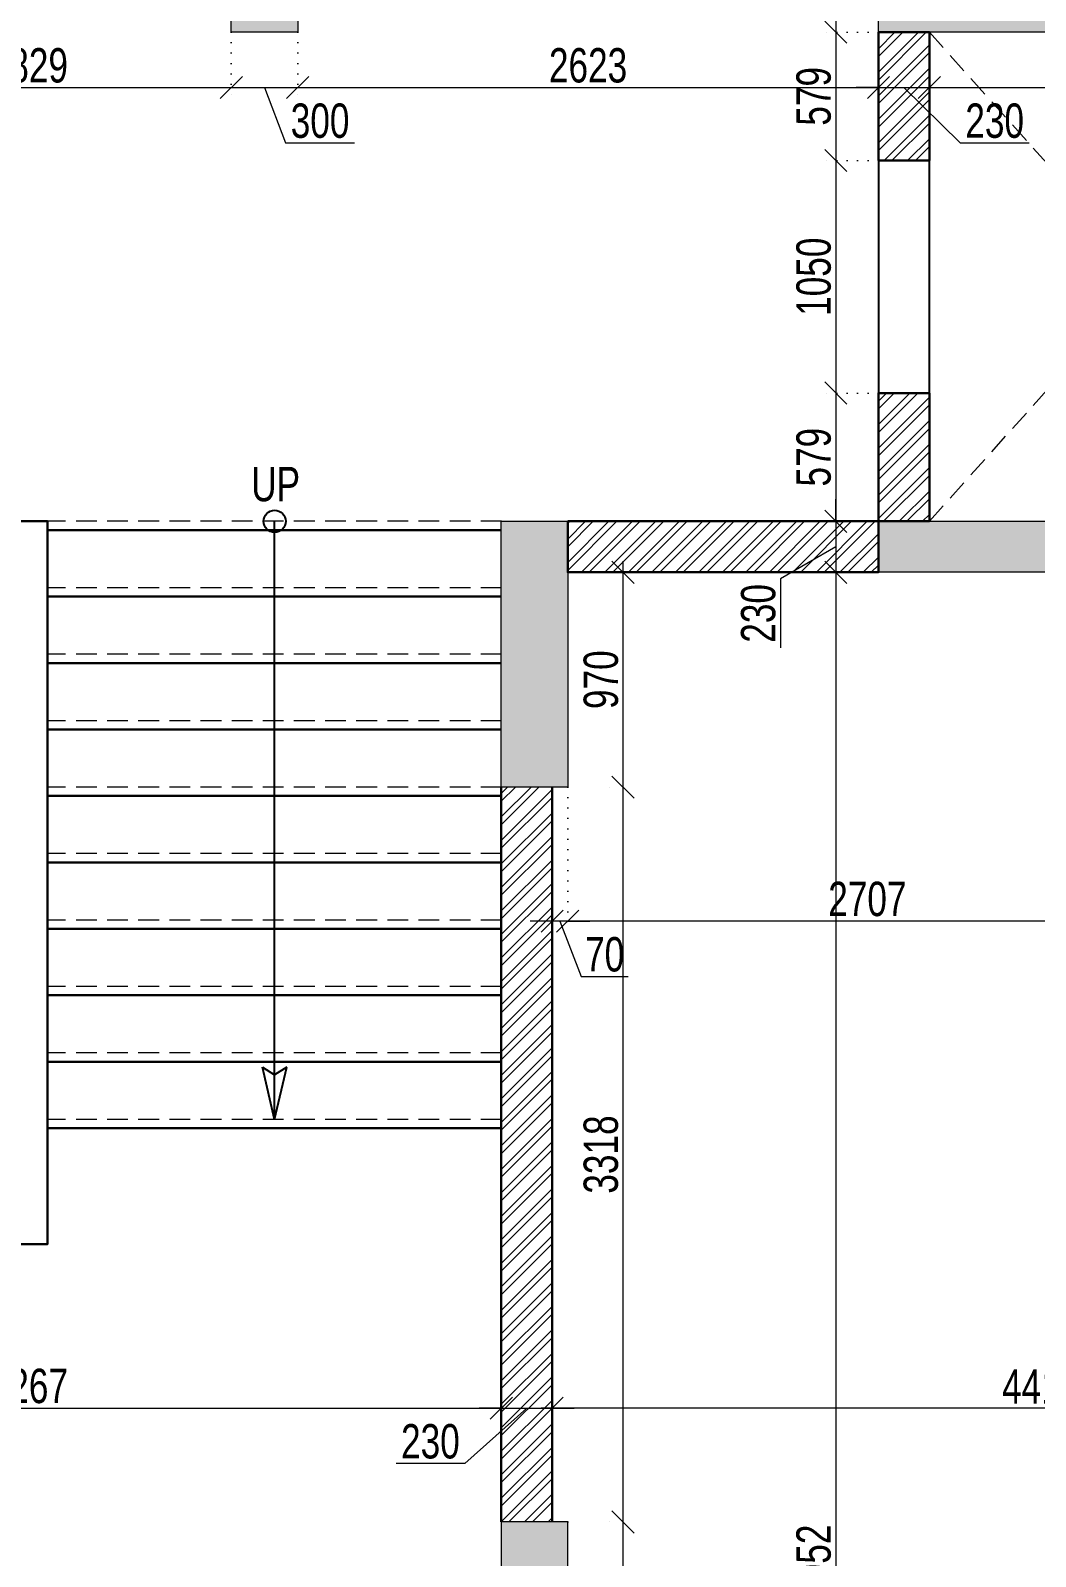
# Model space of a CAD drawing. Header units: inches. Extents: x 785882 to 928568, y 496782 to 576896.
# Drawn here: x 799702 to 804241, y 508850 to 515739 of the extents above; entities that cross this region are included whole.
import ezdxf

# ---------------------------------------------------------------- set-up
doc = ezdxf.new("R2010")
doc.units = ezdxf.units.IN
doc.header["$LTSCALE"] = 750
doc.header["$MEASUREMENT"] = 0
doc.linetypes.add('DOT', pattern=[0.25, 0, -0.25])
doc.linetypes.add('HIDDEN2', pattern=[0.1875, 0.125, -0.0625])
for name, color, linetype, lineweight in [('COLUMN', 5, 'Continuous', 13), ('DIMENSION WORKING-MSA', 222, 'Continuous', 13), ('DOTTED LINE-MSA', 3, 'HIDDEN2', 13), ('ELE-01-MSA', 7, 'Continuous', 30), ('TEXT ROOM NAME-MSA', 210, 'Continuous', 13), ('WALL HATCH-MSA', 251, 'Continuous', 9), ('WALL-MSA', 32, 'Continuous', 30)]:
    doc.layers.add(name, color=color, linetype=linetype, lineweight=lineweight)
doc.layers.add('ELE-02-MSA', color=4, linetype='Continuous')
doc.layers.add('R.C.C HATCH-MSA', color=250, linetype='Continuous')
doc.styles.add('AR', font='swisscl.ttf')
doc.styles.add('MtXpl_Swis721_LtCn_B', font='swisscl.ttf')
doc.dimstyles.new('WORKING DIM', dxfattribs={"dimtxt": 155, "dimasz": 100, "dimexe": 50, "dimexo": 0, "dimgap": 20, "dimtad": 1, "dimdec": 0, "dimzin": 0, "dimdsep": 46, "dimtxsty": 'AR', "dimblk": 'OBLIQUE', "dimcen": 0.09, "dimdle": 50, "dimclrd": 256, "dimclre": 250, "dimclrt": 256, "dimadec": 0, "dimazin": 0, "dimtfac": 1, "dimtdec": 0, "dimtofl": 0, "dimtmove": 1, "dimatfit": 0, "dimfxl": 1, "dimtolj": 1, "dimtzin": 0, "dimlwd": -1, "dimlwe": -1, "dimarcsym": 0})
pattern_1 = [(45, (-805741.795, -515731.36), (-53.0330086, 53.0330086), []), (45, (-805706.44, -515731.36), (-53.0330086, 53.0330086), [])]
pattern_2 = [(45, (-842719.595, -515729.96), (-53.0330086, 53.0330086), []), (45, (-842684.24, -515729.96), (-53.0330086, 53.0330086), [])]

# ---------------------------------------------------------------- blocks, each defined once
blk = doc.blocks.new('_Oblique')
at = {"color": 0, "linetype": 'ByBlock', "lineweight": -2}
blk.add_line((-0.5, -0.5), (0.5, 0.5), dxfattribs=at)
blk = doc.blocks.new('*D2618')
at = {"layer": 'Defpoints', "color": 0, "ltscale": 0.25, "transparency": 16777216}
for p in [(797561.3, 509519.2), (801828.5, 509519.2), (801828.5, 509519.2)]:
    blk.add_point(p, dxfattribs=at)
at = {"layer": 'DIMENSION WORKING-MSA', "color": 250, "linetype": 'DOT', "ltscale": 0.25, "transparency": 16777216}
for p, q in [((797561.3, 509519.2), (797561.3, 509569.2)), ((801828.5, 509519.2), (801828.5, 509569.2))]:
    blk.add_line(p, q, dxfattribs=at)
at = {"layer": 'DIMENSION WORKING-MSA', "ltscale": 0.25, "transparency": 16777216}
blk.add_line((797511.3, 509519.2), (801878.5, 509519.2), dxfattribs=at)
at = {"layer": 'DIMENSION WORKING-MSA', "ltscale": 0.25, "transparency": 16777216, "xscale": 100, "yscale": 100, "zscale": 100, "rotation": 180}
blk.add_blockref('_Oblique', (797561.3, 509519.2), dxfattribs=at)
at = {"layer": 'DIMENSION WORKING-MSA', "ltscale": 0.25, "transparency": 16777216, "xscale": 100, "yscale": 100, "zscale": 100}
blk.add_blockref('_Oblique', (801828.5, 509519.2), dxfattribs=at)
at = {"layer": 'DIMENSION WORKING-MSA', "ltscale": 0.25, "transparency": 16777216, "insert": (799694.9, 509618.5), "char_height": 155, "attachment_point": 5, "style": 'AR'}
blk.add_mtext('\\A1;4267', dxfattribs=at)
blk = doc.blocks.new('*D2619')
at = {"layer": 'Defpoints', "color": 0, "ltscale": 0.25, "transparency": 16777216}
for p in [(801828.5, 509519.2), (802058.5, 509519.2), (802058.5, 509519.2)]:
    blk.add_point(p, dxfattribs=at)
at = {"layer": 'DIMENSION WORKING-MSA', "color": 250, "linetype": 'DOT', "ltscale": 0.25, "transparency": 16777216}
for p, q in [((801828.5, 509519.2), (801828.5, 509569.2)), ((802058.5, 509519.2), (802058.5, 509569.2))]:
    blk.add_line(p, q, dxfattribs=at)
at = {"layer": 'DIMENSION WORKING-MSA', "ltscale": 0.25, "transparency": 16777216}
for p, q in [((801943.5, 509519.2), (801663.9, 509269.2)), ((801828.5, 509519.2), (801728.5, 509519.2)), ((801828.5, 509519.2), (802058.5, 509519.2)), ((802058.5, 509519.2), (802158.5, 509519.2)), ((801663.9, 509269.2), (801353.2, 509269.2))]:
    blk.add_line(p, q, dxfattribs=at)
at = {"layer": 'DIMENSION WORKING-MSA', "ltscale": 0.25, "transparency": 16777216, "xscale": 100, "yscale": 100, "zscale": 100}
blk.add_blockref('_Oblique', (801828.5, 509519.2), dxfattribs=at)
at = {"layer": 'DIMENSION WORKING-MSA', "ltscale": 0.25, "transparency": 16777216, "xscale": 100, "yscale": 100, "zscale": 100, "rotation": 180}
blk.add_blockref('_Oblique', (802058.5, 509519.2), dxfattribs=at)
at = {"layer": 'DIMENSION WORKING-MSA', "ltscale": 0.25, "transparency": 16777216, "insert": (801508.5, 509368.6), "char_height": 155, "attachment_point": 5, "style": 'AR'}
blk.add_mtext('\\A1;230', dxfattribs=at)
blk = doc.blocks.new('*D2628')
at = {"layer": 'Defpoints', "color": 0, "ltscale": 0.25, "transparency": 16777216}
for p in [(802058.5, 509519.2), (802058.5, 509519.2), (806475.3, 509519.2)]:
    blk.add_point(p, dxfattribs=at)
at = {"layer": 'DIMENSION WORKING-MSA', "color": 250, "linetype": 'DOT', "ltscale": 0.25, "transparency": 16777216}
for p, q in [((802058.5, 509519.2), (802058.5, 509569.2)), ((806475.3, 509519.2), (806475.3, 509569.2))]:
    blk.add_line(p, q, dxfattribs=at)
at = {"layer": 'DIMENSION WORKING-MSA', "ltscale": 0.25, "transparency": 16777216}
blk.add_line((806525.3, 509519.2), (802008.5, 509519.2), dxfattribs=at)
at = {"layer": 'DIMENSION WORKING-MSA', "ltscale": 0.25, "transparency": 16777216, "xscale": 100, "yscale": 100, "zscale": 100, "rotation": 180}
blk.add_blockref('_Oblique', (802058.5, 509519.2), dxfattribs=at)
at = {"layer": 'DIMENSION WORKING-MSA', "ltscale": 0.25, "transparency": 16777216, "xscale": 100, "yscale": 100, "zscale": 100}
blk.add_blockref('_Oblique', (806475.3, 509519.2), dxfattribs=at)
at = {"layer": 'DIMENSION WORKING-MSA', "ltscale": 0.25, "transparency": 16777216, "insert": (804266.9, 509616.7), "char_height": 155, "attachment_point": 5, "style": 'AR'}
blk.add_mtext('\\A1;4417', dxfattribs=at)
blk = doc.blocks.new('*D2656')
at = {"layer": 'Defpoints', "color": 0, "ltscale": 0.25, "transparency": 16777216}
for p in [(802128.5, 512323), (804835.3, 511953), (802128.5, 511718)]:
    blk.add_point(p, dxfattribs=at)
at = {"layer": 'DIMENSION WORKING-MSA', "color": 250, "linetype": 'DOT', "ltscale": 0.25, "transparency": 16777216}
for p, q in [((802128.5, 512323), (802128.5, 511668)), ((804835.3, 511953), (804835.3, 511668))]:
    blk.add_line(p, q, dxfattribs=at)
at = {"layer": 'DIMENSION WORKING-MSA', "ltscale": 0.25, "transparency": 16777216}
blk.add_line((804885.3, 511718), (802078.5, 511718), dxfattribs=at)
at = {"layer": 'DIMENSION WORKING-MSA', "ltscale": 0.25, "transparency": 16777216, "xscale": 100, "yscale": 100, "zscale": 100, "rotation": 180}
blk.add_blockref('_Oblique', (802128.5, 511718), dxfattribs=at)
at = {"layer": 'DIMENSION WORKING-MSA', "ltscale": 0.25, "transparency": 16777216, "xscale": 100, "yscale": 100, "zscale": 100}
blk.add_blockref('_Oblique', (804835.3, 511718), dxfattribs=at)
at = {"layer": 'DIMENSION WORKING-MSA', "ltscale": 0.25, "transparency": 16777216, "insert": (803481.9, 511817.3), "char_height": 155, "attachment_point": 5, "style": 'AR'}
blk.add_mtext('\\A1;2707', dxfattribs=at)
blk = doc.blocks.new('*D2657')
at = {"layer": 'Defpoints', "color": 0, "ltscale": 0.25, "transparency": 16777216}
for p in [(802128.5, 512323), (802058.5, 511718), (802058.5, 511718)]:
    blk.add_point(p, dxfattribs=at)
at = {"layer": 'DIMENSION WORKING-MSA', "color": 250, "linetype": 'DOT', "ltscale": 0.25, "transparency": 16777216}
for p, q in [((802128.5, 512323), (802128.5, 511668)), ((802058.5, 511718), (802058.5, 511768))]:
    blk.add_line(p, q, dxfattribs=at)
at = {"layer": 'DIMENSION WORKING-MSA', "ltscale": 0.25, "transparency": 16777216}
for p, q in [((802058.5, 511718), (801958.5, 511718)), ((802128.5, 511718), (802058.5, 511718)), ((802093.5, 511718), (802188.9, 511468)), ((802128.5, 511718), (802228.5, 511718)), ((802188.9, 511468), (802401.7, 511468))]:
    blk.add_line(p, q, dxfattribs=at)
at = {"layer": 'DIMENSION WORKING-MSA', "ltscale": 0.25, "transparency": 16777216, "xscale": 100, "yscale": 100, "zscale": 100}
blk.add_blockref('_Oblique', (802058.5, 511718), dxfattribs=at)
at = {"layer": 'DIMENSION WORKING-MSA', "ltscale": 0.25, "transparency": 16777216, "xscale": 100, "yscale": 100, "zscale": 100, "rotation": 180}
blk.add_blockref('_Oblique', (802128.5, 511718), dxfattribs=at)
at = {"layer": 'DIMENSION WORKING-MSA', "ltscale": 0.25, "transparency": 16777216, "insert": (802295.3, 511567.3), "char_height": 155, "attachment_point": 5, "style": 'AR'}
blk.add_mtext('\\A1;70', dxfattribs=at)
blk = doc.blocks.new('*D2695')
at = {"layer": 'Defpoints', "color": 0, "ltscale": 0.25, "transparency": 16777216}
for p in [(798780.5, 515731.4), (800609.3, 515731.4), (800609.3, 515481.4)]:
    blk.add_point(p, dxfattribs=at)
at = {"layer": 'DIMENSION WORKING-MSA', "color": 250, "linetype": 'DOT', "ltscale": 0.25, "transparency": 16777216}
for p, q in [((798780.5, 515731.4), (798780.5, 515431.4)), ((800609.3, 515731.4), (800609.3, 515431.4))]:
    blk.add_line(p, q, dxfattribs=at)
at = {"layer": 'DIMENSION WORKING-MSA', "ltscale": 0.25, "transparency": 16777216}
blk.add_line((798730.5, 515481.4), (800659.3, 515481.4), dxfattribs=at)
at = {"layer": 'DIMENSION WORKING-MSA', "ltscale": 0.25, "transparency": 16777216, "xscale": 100, "yscale": 100, "zscale": 100, "rotation": 180}
blk.add_blockref('_Oblique', (798780.5, 515481.4), dxfattribs=at)
at = {"layer": 'DIMENSION WORKING-MSA', "ltscale": 0.25, "transparency": 16777216, "xscale": 100, "yscale": 100, "zscale": 100}
blk.add_blockref('_Oblique', (800609.3, 515481.4), dxfattribs=at)
at = {"layer": 'DIMENSION WORKING-MSA', "ltscale": 0.25, "transparency": 16777216, "insert": (799694.9, 515580.7), "char_height": 155, "attachment_point": 5, "style": 'AR'}
blk.add_mtext('\\A1;1829', dxfattribs=at)
blk = doc.blocks.new('*D2696')
at = {"layer": 'Defpoints', "color": 0, "ltscale": 0.25, "transparency": 16777216}
for p in [(800609.3, 515731.4), (800909.3, 515731.4), (800909.3, 515481.4)]:
    blk.add_point(p, dxfattribs=at)
at = {"layer": 'DIMENSION WORKING-MSA', "color": 250, "linetype": 'DOT', "ltscale": 0.25, "transparency": 16777216}
for p, q in [((800609.3, 515731.4), (800609.3, 515431.4)), ((800909.3, 515731.4), (800909.3, 515431.4))]:
    blk.add_line(p, q, dxfattribs=at)
at = {"layer": 'DIMENSION WORKING-MSA', "ltscale": 0.25, "transparency": 16777216}
for p, q in [((800559.3, 515481.4), (800959.3, 515481.4)), ((800759.3, 515481.4), (800854.8, 515231.4)), ((800854.8, 515231.4), (801165.8, 515231.4))]:
    blk.add_line(p, q, dxfattribs=at)
at = {"layer": 'DIMENSION WORKING-MSA', "ltscale": 0.25, "transparency": 16777216, "xscale": 100, "yscale": 100, "zscale": 100, "rotation": 180}
blk.add_blockref('_Oblique', (800609.3, 515481.4), dxfattribs=at)
at = {"layer": 'DIMENSION WORKING-MSA', "ltscale": 0.25, "transparency": 16777216, "xscale": 100, "yscale": 100, "zscale": 100}
blk.add_blockref('_Oblique', (800909.3, 515481.4), dxfattribs=at)
at = {"layer": 'DIMENSION WORKING-MSA', "ltscale": 0.25, "transparency": 16777216, "insert": (801010.3, 515330.8), "char_height": 155, "attachment_point": 5, "style": 'AR'}
blk.add_mtext('\\A1;300', dxfattribs=at)
blk = doc.blocks.new('*D2697')
at = {"layer": 'Defpoints', "color": 0, "ltscale": 0.25, "transparency": 16777216}
for p in [(800909.3, 515731.4), (803531.8, 515481.4), (803531.8, 515481.4)]:
    blk.add_point(p, dxfattribs=at)
at = {"layer": 'DIMENSION WORKING-MSA', "color": 250, "linetype": 'DOT', "ltscale": 0.25, "transparency": 16777216}
for p, q in [((800909.3, 515731.4), (800909.3, 515431.4)), ((803531.8, 515481.4), (803531.8, 515531.4))]:
    blk.add_line(p, q, dxfattribs=at)
at = {"layer": 'DIMENSION WORKING-MSA', "ltscale": 0.25, "transparency": 16777216}
blk.add_line((800859.3, 515481.4), (803581.8, 515481.4), dxfattribs=at)
at = {"layer": 'DIMENSION WORKING-MSA', "ltscale": 0.25, "transparency": 16777216, "xscale": 100, "yscale": 100, "zscale": 100, "rotation": 180}
blk.add_blockref('_Oblique', (800909.3, 515481.4), dxfattribs=at)
at = {"layer": 'DIMENSION WORKING-MSA', "ltscale": 0.25, "transparency": 16777216, "xscale": 100, "yscale": 100, "zscale": 100}
blk.add_blockref('_Oblique', (803531.8, 515481.4), dxfattribs=at)
at = {"layer": 'DIMENSION WORKING-MSA', "ltscale": 0.25, "transparency": 16777216, "insert": (802220.5, 515580.8), "char_height": 155, "attachment_point": 5, "style": 'AR'}
blk.add_mtext('\\A1;2623', dxfattribs=at)
blk = doc.blocks.new('*D2698')
at = {"layer": 'Defpoints', "color": 0, "ltscale": 0.25, "transparency": 16777216}
for p in [(803531.8, 515481.4), (803761.8, 515481.4), (803761.8, 515481.4)]:
    blk.add_point(p, dxfattribs=at)
at = {"layer": 'DIMENSION WORKING-MSA', "color": 250, "linetype": 'DOT', "ltscale": 0.25, "transparency": 16777216}
for p, q in [((803531.8, 515481.4), (803531.8, 515531.4)), ((803761.8, 515481.4), (803761.8, 515531.4))]:
    blk.add_line(p, q, dxfattribs=at)
at = {"layer": 'DIMENSION WORKING-MSA', "ltscale": 0.25, "transparency": 16777216}
for p, q in [((803531.8, 515481.4), (803431.8, 515481.4)), ((803531.8, 515481.4), (803761.8, 515481.4)), ((803646.8, 515481.4), (803901.6, 515231.4)), ((803761.8, 515481.4), (803861.8, 515481.4)), ((803901.6, 515231.4), (804212.3, 515231.4))]:
    blk.add_line(p, q, dxfattribs=at)
at = {"layer": 'DIMENSION WORKING-MSA', "ltscale": 0.25, "transparency": 16777216, "xscale": 100, "yscale": 100, "zscale": 100}
blk.add_blockref('_Oblique', (803531.8, 515481.4), dxfattribs=at)
at = {"layer": 'DIMENSION WORKING-MSA', "ltscale": 0.25, "transparency": 16777216, "xscale": 100, "yscale": 100, "zscale": 100, "rotation": 180}
blk.add_blockref('_Oblique', (803761.8, 515481.4), dxfattribs=at)
at = {"layer": 'DIMENSION WORKING-MSA', "ltscale": 0.25, "transparency": 16777216, "insert": (804056.9, 515330.8), "char_height": 155, "attachment_point": 5, "style": 'AR'}
blk.add_mtext('\\A1;230', dxfattribs=at)
blk = doc.blocks.new('*D2699')
at = {"layer": 'Defpoints', "color": 0, "ltscale": 0.25, "transparency": 16777216}
for p in [(803761.8, 515481.4), (805741.8, 515481.4), (805741.8, 515481.4)]:
    blk.add_point(p, dxfattribs=at)
at = {"layer": 'DIMENSION WORKING-MSA', "color": 250, "linetype": 'DOT', "ltscale": 0.25, "transparency": 16777216}
for p, q in [((803761.8, 515481.4), (803761.8, 515531.4)), ((805741.8, 515481.4), (805741.8, 515531.4))]:
    blk.add_line(p, q, dxfattribs=at)
at = {"layer": 'DIMENSION WORKING-MSA', "ltscale": 0.25, "transparency": 16777216}
blk.add_line((803711.8, 515481.4), (805791.8, 515481.4), dxfattribs=at)
at = {"layer": 'DIMENSION WORKING-MSA', "ltscale": 0.25, "transparency": 16777216, "xscale": 100, "yscale": 100, "zscale": 100, "rotation": 180}
blk.add_blockref('_Oblique', (803761.8, 515481.4), dxfattribs=at)
at = {"layer": 'DIMENSION WORKING-MSA', "ltscale": 0.25, "transparency": 16777216, "xscale": 100, "yscale": 100, "zscale": 100}
blk.add_blockref('_Oblique', (805741.8, 515481.4), dxfattribs=at)
at = {"layer": 'DIMENSION WORKING-MSA', "ltscale": 0.25, "transparency": 16777216, "insert": (804751.8, 515580.7), "char_height": 155, "attachment_point": 5, "style": 'AR'}
blk.add_mtext('\\A1;1980', dxfattribs=at)
blk = doc.blocks.new('*D2393')
at = {"layer": 'Defpoints', "color": 0, "ltscale": 0.25, "transparency": 16777216}
for p in [(803532, 515846.4), (803339.3, 515731.4), (803532, 515731.4)]:
    blk.add_point(p, dxfattribs=at)
at = {"layer": 'DIMENSION WORKING-MSA', "ltscale": 0.25, "transparency": 16777216}
for p, q in [((803089.3, 516007.1), (803089.3, 516313.9)), ((803339.3, 515788.9), (803089.3, 516007.1)), ((803339.3, 515846.4), (803339.3, 515946.4)), ((803339.3, 515846.4), (803339.3, 515731.4)), ((803339.3, 515731.4), (803339.3, 515631.4))]:
    blk.add_line(p, q, dxfattribs=at)
at = {"layer": 'DIMENSION WORKING-MSA', "color": 250, "linetype": 'DOT', "ltscale": 0.25, "transparency": 16777216}
for p, q in [((803532, 515846.4), (803289.3, 515846.4)), ((803532, 515731.4), (803289.3, 515731.4))]:
    blk.add_line(p, q, dxfattribs=at)
at = {"layer": 'DIMENSION WORKING-MSA', "ltscale": 0.25, "transparency": 16777216, "xscale": 100, "yscale": 100, "zscale": 100}
for p, rotation in [((803339.3, 515846.4), 270), ((803339.3, 515731.4), 90)]:
    blk.add_blockref('_Oblique', p, dxfattribs=dict(at, rotation=rotation))
at = {"layer": 'DIMENSION WORKING-MSA', "ltscale": 0.25, "transparency": 16777216, "insert": (802990.2, 516160.5), "char_height": 155, "attachment_point": 5, "rotation": 90, "style": 'AR'}
blk.add_mtext('\\A1;115', dxfattribs=at)
blk = doc.blocks.new('*D2394')
at = {"layer": 'Defpoints', "color": 0, "ltscale": 0.25, "transparency": 16777216}
for p in [(803532, 515731.4), (803339.3, 515152.2), (803531.8, 515152.2)]:
    blk.add_point(p, dxfattribs=at)
at = {"layer": 'DIMENSION WORKING-MSA', "ltscale": 0.25, "transparency": 16777216}
blk.add_line((803339.3, 515781.4), (803339.3, 515102.2), dxfattribs=at)
at = {"layer": 'DIMENSION WORKING-MSA', "color": 250, "linetype": 'DOT', "ltscale": 0.25, "transparency": 16777216}
for p, q in [((803532, 515731.4), (803289.3, 515731.4)), ((803531.8, 515152.2), (803289.3, 515152.2))]:
    blk.add_line(p, q, dxfattribs=at)
at = {"layer": 'DIMENSION WORKING-MSA', "ltscale": 0.25, "transparency": 16777216, "xscale": 100, "yscale": 100, "zscale": 100}
for p, rotation in [((803339.3, 515731.4), 90), ((803339.3, 515152.2), 270)]:
    blk.add_blockref('_Oblique', p, dxfattribs=dict(at, rotation=rotation))
at = {"layer": 'DIMENSION WORKING-MSA', "ltscale": 0.25, "transparency": 16777216, "insert": (803239.9, 515441.8), "char_height": 155, "attachment_point": 5, "rotation": 90, "style": 'AR'}
blk.add_mtext('\\A1;579', dxfattribs=at)
blk = doc.blocks.new('*D2395')
at = {"layer": 'Defpoints', "color": 0, "ltscale": 0.25, "transparency": 16777216}
for p in [(803531.8, 515152.2), (803339.3, 514102.2), (803531.8, 514102.2)]:
    blk.add_point(p, dxfattribs=at)
at = {"layer": 'DIMENSION WORKING-MSA', "ltscale": 0.25, "transparency": 16777216}
blk.add_line((803339.3, 515202.2), (803339.3, 514052.2), dxfattribs=at)
at = {"layer": 'DIMENSION WORKING-MSA', "color": 250, "linetype": 'DOT', "ltscale": 0.25, "transparency": 16777216}
for p, q in [((803531.8, 515152.2), (803289.3, 515152.2)), ((803531.8, 514102.2), (803289.3, 514102.2))]:
    blk.add_line(p, q, dxfattribs=at)
at = {"layer": 'DIMENSION WORKING-MSA', "ltscale": 0.25, "transparency": 16777216, "xscale": 100, "yscale": 100, "zscale": 100}
for p, rotation in [((803339.3, 515152.2), 90), ((803339.3, 514102.2), 270)]:
    blk.add_blockref('_Oblique', p, dxfattribs=dict(at, rotation=rotation))
at = {"layer": 'DIMENSION WORKING-MSA', "ltscale": 0.25, "transparency": 16777216, "insert": (803239.9, 514627.2), "char_height": 155, "attachment_point": 5, "rotation": 90, "style": 'AR'}
blk.add_mtext('\\A1;1050', dxfattribs=at)
blk = doc.blocks.new('*D2396')
at = {"layer": 'Defpoints', "color": 0, "ltscale": 0.25, "transparency": 16777216}
for p in [(803531.8, 514102.2), (803339.3, 513523), (803531.8, 513523)]:
    blk.add_point(p, dxfattribs=at)
at = {"layer": 'DIMENSION WORKING-MSA', "ltscale": 0.25, "transparency": 16777216}
blk.add_line((803339.3, 514152.2), (803339.3, 513473), dxfattribs=at)
at = {"layer": 'DIMENSION WORKING-MSA', "color": 250, "linetype": 'DOT', "ltscale": 0.25, "transparency": 16777216}
for p, q in [((803531.8, 514102.2), (803289.3, 514102.2)), ((803531.8, 513523), (803289.3, 513523))]:
    blk.add_line(p, q, dxfattribs=at)
at = {"layer": 'DIMENSION WORKING-MSA', "ltscale": 0.25, "transparency": 16777216, "xscale": 100, "yscale": 100, "zscale": 100}
for p, rotation in [((803339.3, 514102.2), 90), ((803339.3, 513523), 270)]:
    blk.add_blockref('_Oblique', p, dxfattribs=dict(at, rotation=rotation))
at = {"layer": 'DIMENSION WORKING-MSA', "ltscale": 0.25, "transparency": 16777216, "insert": (803239.9, 513812.6), "char_height": 155, "attachment_point": 5, "rotation": 90, "style": 'AR'}
blk.add_mtext('\\A1;579', dxfattribs=at)
blk = doc.blocks.new('*D2397')
at = {"layer": 'Defpoints', "color": 0, "ltscale": 0.25, "transparency": 16777216}
for p in [(803531.8, 513523), (803339.3, 513293), (803531.8, 513293)]:
    blk.add_point(p, dxfattribs=at)
at = {"layer": 'DIMENSION WORKING-MSA', "ltscale": 0.25, "transparency": 16777216}
for p, q in [((803339.3, 513523), (803339.3, 513623)), ((803339.3, 513523), (803339.3, 513293)), ((803339.3, 513408), (803089.3, 513262.7)), ((803089.3, 513262.7), (803089.3, 512952)), ((803339.3, 513293), (803339.3, 513193))]:
    blk.add_line(p, q, dxfattribs=at)
at = {"layer": 'DIMENSION WORKING-MSA', "color": 250, "linetype": 'DOT', "ltscale": 0.25, "transparency": 16777216}
for p, q in [((803531.8, 513523), (803289.3, 513523)), ((803531.8, 513293), (803289.3, 513293))]:
    blk.add_line(p, q, dxfattribs=at)
at = {"layer": 'DIMENSION WORKING-MSA', "ltscale": 0.25, "transparency": 16777216, "xscale": 100, "yscale": 100, "zscale": 100}
for p, rotation in [((803339.3, 513523), 270), ((803339.3, 513293), 90)]:
    blk.add_blockref('_Oblique', p, dxfattribs=dict(at, rotation=rotation))
at = {"layer": 'DIMENSION WORKING-MSA', "ltscale": 0.25, "transparency": 16777216, "insert": (802989.8, 513107.4), "char_height": 155, "attachment_point": 5, "rotation": 90, "style": 'AR'}
blk.add_mtext('\\A1;230', dxfattribs=at)
blk = doc.blocks.new('*D2398')
at = {"layer": 'Defpoints', "color": 0, "ltscale": 0.25, "transparency": 16777216}
for p in [(803531.8, 513293), (803339.3, 504340.9), (803339.3, 504340.9)]:
    blk.add_point(p, dxfattribs=at)
at = {"layer": 'DIMENSION WORKING-MSA', "ltscale": 0.25, "transparency": 16777216}
blk.add_line((803339.3, 513343), (803339.3, 504290.9), dxfattribs=at)
at = {"layer": 'DIMENSION WORKING-MSA', "color": 250, "linetype": 'DOT', "ltscale": 0.25, "transparency": 16777216}
for p, q in [((803531.8, 513293), (803289.3, 513293)), ((803339.3, 504340.9), (803389.3, 504340.9))]:
    blk.add_line(p, q, dxfattribs=at)
at = {"layer": 'DIMENSION WORKING-MSA', "ltscale": 0.25, "transparency": 16777216, "xscale": 100, "yscale": 100, "zscale": 100}
for p, rotation in [((803339.3, 513293), 90), ((803339.3, 504340.9), 270)]:
    blk.add_blockref('_Oblique', p, dxfattribs=dict(at, rotation=rotation))
at = {"layer": 'DIMENSION WORKING-MSA', "ltscale": 0.25, "transparency": 16777216, "insert": (803239.9, 508816.9), "char_height": 155, "attachment_point": 5, "rotation": 90, "style": 'AR'}
blk.add_mtext('\\A1;8952', dxfattribs=at)
blk = doc.blocks.new('*D2604')
at = {"layer": 'Defpoints', "color": 0, "transparency": 16777216}
for p in [(802128.5, 509005.5), (802378.5, 509005.5), (802128.5, 507805.5)]:
    blk.add_point(p, dxfattribs=at)
at = {"layer": 'DIMENSION WORKING-MSA', "transparency": 16777216}
blk.add_line((802378.5, 507755.5), (802378.5, 509055.5), dxfattribs=at)
at = {"layer": 'DIMENSION WORKING-MSA', "color": 250, "linetype": 'DOT', "transparency": 16777216}
for p, q in [((802128.5, 509005.5), (802428.5, 509005.5)), ((802128.5, 507805.5), (802428.5, 507805.5))]:
    blk.add_line(p, q, dxfattribs=at)
at = {"layer": 'DIMENSION WORKING-MSA', "transparency": 16777216, "xscale": 100, "yscale": 100, "zscale": 100}
for p, rotation in [((802378.5, 509005.5), 90), ((802378.5, 507805.5), 270)]:
    blk.add_blockref('_Oblique', p, dxfattribs=dict(at, rotation=rotation))
at = {"layer": 'DIMENSION WORKING-MSA', "transparency": 16777216, "insert": (802279.1, 508405.5), "char_height": 155, "attachment_point": 5, "rotation": 90, "style": 'AR'}
blk.add_mtext('\\A1;1200', dxfattribs=at)
blk = doc.blocks.new('*D2605')
at = {"layer": 'Defpoints', "color": 0, "transparency": 16777216}
for p in [(802128.5, 512323), (802378.5, 512323), (802128.5, 509005.5)]:
    blk.add_point(p, dxfattribs=at)
at = {"layer": 'DIMENSION WORKING-MSA', "transparency": 16777216}
blk.add_line((802378.5, 508955.5), (802378.5, 512373), dxfattribs=at)
at = {"layer": 'DIMENSION WORKING-MSA', "color": 250, "linetype": 'DOT', "transparency": 16777216}
for p, q in [((802128.5, 512323), (802428.5, 512323)), ((802128.5, 509005.5), (802428.5, 509005.5))]:
    blk.add_line(p, q, dxfattribs=at)
at = {"layer": 'DIMENSION WORKING-MSA', "transparency": 16777216, "xscale": 100, "yscale": 100, "zscale": 100}
for p, rotation in [((802378.5, 512323), 90), ((802378.5, 509005.5), 270)]:
    blk.add_blockref('_Oblique', p, dxfattribs=dict(at, rotation=rotation))
at = {"layer": 'DIMENSION WORKING-MSA', "transparency": 16777216, "insert": (802279, 510664.2), "char_height": 155, "attachment_point": 5, "rotation": 90, "style": 'AR'}
blk.add_mtext('\\A1;3318', dxfattribs=at)
blk = doc.blocks.new('*D2606')
at = {"layer": 'Defpoints', "color": 0, "transparency": 16777216}
for p in [(802378.5, 513293), (802378.5, 513293), (802128.5, 512323)]:
    blk.add_point(p, dxfattribs=at)
at = {"layer": 'DIMENSION WORKING-MSA', "transparency": 16777216}
blk.add_line((802378.5, 512273), (802378.5, 513343), dxfattribs=at)
at = {"layer": 'DIMENSION WORKING-MSA', "color": 250, "linetype": 'DOT', "transparency": 16777216}
for p, q in [((802378.5, 513293), (802428.5, 513293)), ((802128.5, 512323), (802428.5, 512323))]:
    blk.add_line(p, q, dxfattribs=at)
at = {"layer": 'DIMENSION WORKING-MSA', "transparency": 16777216, "xscale": 100, "yscale": 100, "zscale": 100}
for p, rotation in [((802378.5, 513293), 90), ((802378.5, 512323), 270)]:
    blk.add_blockref('_Oblique', p, dxfattribs=dict(at, rotation=rotation))
at = {"layer": 'DIMENSION WORKING-MSA', "transparency": 16777216, "insert": (802279.1, 512808), "char_height": 155, "attachment_point": 5, "rotation": 90, "style": 'AR'}
blk.add_mtext('\\A1;970', dxfattribs=at)
blk = doc.blocks.new('BLOCK-I & J BASEMENT 2 TO GROUND COLOUMN')
at = {"layer": 'R.C.C HATCH-MSA'}
h = blk.add_hatch(color=256, dxfattribs=at)
h.dxf.hatch_style = 1
h.paths.add_polyline_path([(15138.6, -30746.7), (14838.5, -30746.7), (14838.5, -31946.7), (15138.6, -31946.7)])
h.paths.add_polyline_path([(5587.8, -30746.7), (5887.8, -30746.7), (5887.8, -31946.7), (5587.8, -31946.7)])
h.paths.add_polyline_path([(18173.9, -30746.7), (18173.9, -31046.7), (19373.9, -31046.7), (19373.9, -30746.7)])
h.paths.add_polyline_path([(2552.6, -30746.7), (2552.6, -31046.7), (1352.6, -31046.7), (1352.6, -30746.7)])
h.paths.add_polyline_path([(11672.9, -31567.4), (11372.9, -31567.4), (11372.9, -32767.4), (11672.9, -32767.4)])
h.paths.add_polyline_path([(9053.5, -31567.4), (9353.5, -31567.4), (9353.5, -32767.4), (9053.5, -32767.4)])
h.paths.add_polyline_path([(1866.7, -36193.6), (1866.7, -36493.6), (666.7, -36493.6), (666.7, -36193.6)])
h.paths.add_polyline_path([(20059.7, -36193.6), (20059.7, -36493.6), (18859.7, -36493.6), (18859.7, -36193.6)])
h.paths.add_polyline_path([(5887.8, -37763.3), (5887.8, -38063.3), (4687.8, -38063.3), (4687.8, -37763.3)])
h.paths.add_polyline_path([(2495.4, -39281.1), (2495.4, -39581.1), (1295.4, -39581.1), (1295.4, -39281.1)])
h.paths.add_polyline_path([(18231, -39281.1), (18231, -39581.1), (19431, -39581.1), (19431, -39281.1)])
h.paths.add_polyline_path([(10513.2, -38063.3), (10213.2, -38063.3), (10213.2, -36863.3), (10513.2, -36863.3)])
h.paths.add_polyline_path([(15138.6, -28117.8), (14838.5, -28117.8), (14838.5, -26917.8), (15138.6, -26917.8)])
h.paths.add_polyline_path([(5587.8, -28117.8), (5887.8, -28117.8), (5887.8, -26917.8), (5587.8, -26917.8)])
h.paths.add_polyline_path([(18173.9, -28117.8), (18173.9, -27817.8), (19373.9, -27817.8), (19373.9, -28117.8)])
h.paths.add_polyline_path([(2552.6, -28117.8), (2552.6, -27817.8), (1352.6, -27817.8), (1352.6, -28117.8)])
h.paths.add_polyline_path([(11672.9, -27297.1), (11372.9, -27297.1), (11372.9, -26097.1), (11672.9, -26097.1)])
h.paths.add_polyline_path([(9053.5, -27297.1), (9353.5, -27297.1), (9353.5, -26097.1), (9053.5, -26097.1)])
h.paths.add_polyline_path([(1866.7, -22670.9), (1866.7, -22370.9), (666.7, -22370.9), (666.7, -22670.9)])
h.paths.add_polyline_path([(20059.7, -22670.9), (20059.7, -22370.9), (18859.7, -22370.9), (18859.7, -22670.9)])
h.paths.add_polyline_path([(5887.8, -21101.2), (5887.8, -20801.2), (4687.8, -20801.2), (4687.8, -21101.2)])
h.paths.add_polyline_path([(2495.4, -19583.4), (2495.4, -19283.4), (1295.4, -19283.4), (1295.4, -19583.4)])
h.paths.add_polyline_path([(18231, -19583.4), (18231, -19283.4), (19431, -19283.4), (19431, -19583.4)])
h.paths.add_polyline_path([(10513.2, -20801.2), (10213.2, -20801.2), (10213.2, -22001.2), (10513.2, -22001.2)])
h.paths.add_polyline_path([(11277.6, -17832.2), (11277.6, -17532.2), (12477.6, -17532.2), (12477.6, -17832.2)])
h.paths.add_polyline_path([(9448.8, -17832.2), (9448.8, -17532.2), (8248.8, -17532.2), (8248.8, -17832.2)])
h.paths.add_polyline_path([(15810.1, -15622.4), (15810.1, -15322.4), (17010.1, -15322.4), (17010.1, -15622.4)])
h.paths.add_polyline_path([(4916.3, -15622.4), (4916.3, -15322.4), (3716.3, -15322.4), (3716.3, -15622.4)])
h.paths.add_polyline_path([(20726.4, -13444.5), (20726.4, -13144.5), (19131, -13144.5), (19131, -13444.5)])
h.paths.add_polyline_path([(0, -13444.5), (0, -13144.5), (1595.4, -13144.5), (1595.4, -13444.5)])
h.paths.add_polyline_path([(9448.8, -12590.5), (9148.8, -12590.5), (9148.8, -11390.5), (9448.8, -11390.5)])
h.paths.add_polyline_path([(11277.6, -12590.5), (11577.6, -12590.5), (11577.6, -11390.5), (11277.6, -11390.5)])
h.paths.add_polyline_path([(14200.1, -11620.5), (16640.1, -11620.5), (16640.1, -8952.1), (14200.1, -8952.1), (14200.1, -9182.1), (16410.1, -9182.1), (16410.1, -11390.5), (14200.1, -11390.5)])
h.paths.add_polyline_path([(6526.3, -11620.5), (4086.3, -11620.5), (4086.3, -8952.1), (6526.3, -8952.1), (6526.3, -9182.1), (4316.3, -9182.1), (4316.3, -11390.5), (6526.3, -11390.5)])
h.paths.add_polyline_path([(8229.6, -9182.1), (7929.6, -9182.1), (7929.6, -7982.1), (8229.6, -7982.1)])
h.paths.add_polyline_path([(8229.6, -3464.6), (7929.6, -3464.6), (7929.6, -4664.6), (8229.6, -4664.6)])
h.paths.add_polyline_path([(1200, -7353.3), (1200, -7053.3), (0, -7053.3), (0, -7353.3)])
h.paths.add_polyline_path([(3582.8, -4238.3), (3582.8, -3938.3), (2382.8, -3938.3), (2382.8, -4238.3)])
h.paths.add_polyline_path([(8229.6, -609.6), (7929.6, -609.6), (7929.6, -1809.6), (8229.6, -1809.6)])
h.paths.add_polyline_path([(3582.8, 0), (3282.8, 0), (3282.8, -1200), (3582.8, -1200)])
h.paths.add_polyline_path([(0, 0), (0, -300), (1200, -300), (1200, 0)])
h.paths.add_polyline_path([(12496.8, -9182.1), (12796.8, -9182.1), (12796.8, -7982.1), (12496.8, -7982.1)])
h.paths.add_polyline_path([(12496.8, -3464.6), (12796.8, -3464.6), (12796.8, -4664.6), (12496.8, -4664.6)])
h.paths.add_polyline_path([(19526.4, -7353.3), (19526.4, -7053.3), (20726.4, -7053.3), (20726.4, -7353.3)])
h.paths.add_polyline_path([(17143.6, -4238.3), (17143.6, -3938.3), (18343.6, -3938.3), (18343.6, -4238.3)])
h.paths.add_polyline_path([(12496.8, -609.6), (12796.8, -609.6), (12796.8, -1809.6), (12496.8, -1809.6)])
h.paths.add_polyline_path([(17143.6, 0), (17443.6, 0), (17443.6, -1200), (17143.6, -1200)])
h.paths.add_polyline_path([(20726.4, 0), (20726.4, -300), (19526.4, -300), (19526.4, 0)])
h.paths.add_polyline_path([(11277.6, -41032.3), (11277.6, -41332.3), (12477.6, -41332.3), (12477.6, -41032.3)])
h.paths.add_polyline_path([(9448.8, -41032.3), (9448.8, -41332.3), (8248.8, -41332.3), (8248.8, -41032.3)])
h.paths.add_polyline_path([(4916.3, -43242.1), (4916.3, -43542.1), (3716.3, -43542.1), (3716.3, -43242.1)])
h.paths.add_polyline_path([(0, -45420), (0, -45720), (1595.4, -45720), (1595.4, -45420)])
h.paths.add_polyline_path([(15810.1, -43242.1), (15810.1, -43542.1), (17010.1, -43542.1), (17010.1, -43242.1)])
h.paths.add_polyline_path([(20726.4, -45420), (20726.4, -45720), (19131, -45720), (19131, -45420)])
h.paths.add_polyline_path([(9448.8, -46274), (9148.8, -46274), (9148.8, -47474), (9448.8, -47474)])
h.paths.add_polyline_path([(11277.6, -46274), (11577.6, -46274), (11577.6, -47474), (11277.6, -47474)])
h.paths.add_polyline_path([(14200.1, -47244), (16640.1, -47244), (16640.1, -49912.4), (14200.1, -49912.4), (14200.1, -49682.4), (16410.1, -49682.4), (16410.1, -47474), (14200.1, -47474)])
h.paths.add_polyline_path([(6526.3, -47244), (4086.3, -47244), (4086.3, -49912.4), (6526.3, -49912.4), (6526.3, -49682.4), (4316.3, -49682.4), (4316.3, -47474), (6526.3, -47474)])
h.paths.add_polyline_path([(8229.6, -49682.4), (7929.6, -49682.4), (7929.6, -50882.4), (8229.6, -50882.4)])
h.paths.add_polyline_path([(8229.6, -55399.9), (7929.6, -55399.9), (7929.6, -54199.9), (8229.6, -54199.9)])
h.paths.add_polyline_path([(1200, -51511.2), (1200, -51811.2), (0, -51811.2), (0, -51511.2)])
h.paths.add_polyline_path([(3582.8, -52711.2), (3282.8, -52711.2), (3282.8, -51511.2), (3582.8, -51511.2)])
h.paths.add_polyline_path([(8229.6, -58254.9), (7929.6, -58254.9), (7929.6, -57054.9), (8229.6, -57054.9)])
h.paths.add_polyline_path([(3582.8, -58864.5), (3282.8, -58864.5), (3282.8, -57664.5), (3582.8, -57664.5)])
h.paths.add_polyline_path([(0, -57914.5), (300, -57914.5), (300, -58864.5), (0, -58864.5)])
h.paths.add_polyline_path([(12496.8, -49682.4), (12796.8, -49682.4), (12796.8, -50882.4), (12496.8, -50882.4)])
h.paths.add_polyline_path([(12496.8, -55399.9), (12796.8, -55399.9), (12796.8, -54199.9), (12496.8, -54199.9)])
h.paths.add_polyline_path([(19526.4, -51511.2), (19526.4, -51811.2), (20726.4, -51811.2), (20726.4, -51511.2)])
h.paths.add_polyline_path([(17443.6, -51511.2), (17143.6, -51511.2), (17143.6, -52711.2), (17443.6, -52711.2)])
h.paths.add_polyline_path([(12496.8, -58254.9), (12796.8, -58254.9), (12796.8, -57054.9), (12496.8, -57054.9)])
h.paths.add_polyline_path([(17143.6, -58864.5), (17443.6, -58864.5), (17443.6, -57664.5), (17143.6, -57664.5)])
h.paths.add_polyline_path([(20426.4, -58864.5), (20726.4, -58864.5), (20726.4, -57914.5), (20426.4, -57914.5)])
h.paths.add_polyline_path([(14838.5, -37763.3), (14838.5, -38063.3), (16038.5, -38063.3), (16038.5, -37763.3)])
h.paths.add_polyline_path([(14838.5, -21101.2), (14838.5, -20801.2), (16038.5, -20801.2), (16038.5, -21101.2)])
at = {"layer": 'COLUMN'}
for points in [[(11277.6, -46274), (11577.6, -46274), (11577.6, -47474), (11277.6, -47474)], [(14200.1, -47244), (16640.1, -47244), (16640.1, -49912.4), (14200.1, -49912.4), (14200.1, -49682.4), (16410.1, -49682.4), (16410.1, -47474), (14200.1, -47474)], [(12496.8, -49682.4), (12796.8, -49682.4), (12796.8, -50882.4), (12496.8, -50882.4)], [(12496.8, -55399.9), (12796.8, -55399.9), (12796.8, -54199.9), (12496.8, -54199.9)]]:
    blk.add_lwpolyline(points, close=True, dxfattribs=at)
blk = doc.blocks.new('A$C2d1cd656')
at = {"layer": 'WALL HATCH-MSA'}
h = blk.add_hatch(dxfattribs=at)
h.set_pattern_fill('ANSI32', color=256, scale=200)
h.set_pattern_definition(pattern_2)
h.paths.add_polyline_path([(-1980, 0), (-2210, 0), (-2210, -579.2), (-1980, -579.2)])
h = blk.add_hatch(dxfattribs=at)
h.set_pattern_fill('ANSI32', color=256, scale=200)
h.set_pattern_definition(pattern_2)
h.paths.add_polyline_path([(-2210, -2208.4), (-1980, -2208.4), (-1980, -1629.2), (-2210, -1629.2)])
h = blk.add_hatch(dxfattribs=at)
h.set_pattern_fill('ANSI32', color=256, scale=200)
h.set_pattern_definition(pattern_1)
h.paths.add_polyline_path([(-2210, -2208.4), (-3613.3, -2208.4), (-3613.3, -2438.4), (-2210, -2438.4)])
h = blk.add_hatch(dxfattribs=at)
h.set_pattern_fill('ANSI32', color=256, scale=200)
h.set_pattern_definition(pattern_1)
h.paths.add_polyline_path([(-3683.3, -3408.4), (-3913.3, -3408.4), (-3913.3, -6725.9), (-3683.3, -6725.9)])
h.paths.add_polyline_path([(-8180.5, -3408.4), (-8410.5, -3408.4), (-8410.5, -6725.9), (-8180.5, -6725.9)])
for p, q in [((-4936.9, -4908.4), (-4936.9, -2208.4)), ((-4936.9, -4908.4), (-4991.6, -4672.4)), ((-4991.6, -4672.4), (-4936.9, -4707.3)), ((-4936.9, -4908.4), (-4882.2, -4672.4)), ((-4882.2, -4672.4), (-4936.9, -4707.3))]:
    blk.add_line(p, q)
blk.add_circle((-4936.9, -2208.4), 50)
at = {"layer": 'DOTTED LINE-MSA'}
for p, q in [((-1980, -2208.4), (0, 0)), ((-1980, 0), (0, -2208.4)), ((-3911.9, -2208.4), (-5961.9, -2208.4)), ((-3911.9, -2508.4), (-5961.9, -2508.4)), ((-3911.9, -2808.4), (-5961.9, -2808.4)), ((-3911.9, -3108.4), (-5961.9, -3108.4)), ((-3911.9, -3408.4), (-5961.9, -3408.4)), ((-3911.9, -3708.4), (-5961.9, -3708.4)), ((-3911.9, -4008.4), (-5961.9, -4008.4)), ((-3911.9, -4308.4), (-5961.9, -4308.4)), ((-3911.9, -4608.4), (-5961.9, -4608.4)), ((-3911.9, -4908.4), (-5961.9, -4908.4))]:
    blk.add_line(p, q, dxfattribs=at)
at = {"layer": 'ELE-01-MSA'}
for p, q in [((-3911.9, -2248.2), (-5961.9, -2248.2)), ((-3911.9, -2548.2), (-5961.9, -2548.2)), ((-3911.9, -2848.2), (-5961.9, -2848.2)), ((-3911.9, -3148.2), (-5961.9, -3148.2)), ((-3911.9, -3448.2), (-5961.9, -3448.2)), ((-3911.9, -3748.2), (-5961.9, -3748.2)), ((-3911.9, -4048.2), (-5961.9, -4048.2)), ((-3911.9, -4348.2), (-5961.9, -4348.2)), ((-3911.9, -4648.2), (-5961.9, -4648.2)), ((-3911.9, -4948.2), (-5961.9, -4948.2))]:
    blk.add_line(p, q, dxfattribs=at)
blk.add_lwpolyline([(-5961.9, -2208.4), (-6129.1, -2208.4), (-6129.1, -5471.3), (-5961.9, -5471.3)], close=True, dxfattribs=at)
at = {"layer": 'ELE-02-MSA'}
for p, q in [((-2210, -579.2), (-2210, -1629.2)), ((-1980, -1629.2), (-1980, -579.2))]:
    blk.add_line(p, q, dxfattribs=at)
at = {"layer": 'WALL-MSA'}
for p, q in [((-3913.3, -6725.9), (-3913.3, -3408.4)), ((-3683.3, -3408.4), (-3683.3, -6725.9))]:
    blk.add_line(p, q, dxfattribs=at)
for points in [[(-1980, 0), (-2210, 0), (-2210, -579.2), (-1980, -579.2), (-1980, 0)], [(-2210, -2208.4), (-1980, -2208.4), (-1980, -1629.2), (-2210, -1629.2), (-2210, -2208.4)], [(-3613.3, -2208.4), (-2210, -2208.4), (-2210, -2438.4), (-3613.3, -2438.4)]]:
    blk.add_lwpolyline(points, close=True, dxfattribs=at)
at = {"layer": 'COLUMN'}
blk.add_blockref('BLOCK-I & J BASEMENT 2 TO GROUND COLOUMN', (-16410.1, 47474), dxfattribs=at)
at = {"layer": 'TEXT ROOM NAME-MSA', "lineweight": 0, "style": 'MtXpl_Swis721_LtCn_B'}
blk.add_text('UP', height=155, dxfattribs=at).set_placement((-5042.6, -2117.8))

msp = doc.modelspace()

# ---------------------------------------------------------------- block references
msp.add_blockref('A$C2d1cd656', (805741.8, 515731.4))

# ---------------------------------------------------------------- dimensions: what is measured, and where the dimension line sits
at = {"layer": 'DIMENSION WORKING-MSA', "ltscale": 0.25}
for base, p1, p2, picture, middle in [((803339.3, 515731.4), (803532, 515846.4), (803532, 515731.4), '*D2393', (803089.3, 516027.1)), ((803339.3, 513293), (803531.8, 513523), (803531.8, 513293), '*D2397', (803089.3, 513242.7))]:
    dim = msp.add_linear_dim(base=base, p1=p1, p2=p2, angle=90, dimstyle='WORKING DIM', dxfattribs=at)
    dim.commit()
    dim.dimension.update_dxf_attribs({"geometry": picture, "text_midpoint": middle, "dimtype": 160})
for base, p1, p2, picture, middle in [((803339.3, 515152.2), (803532, 515731.4), (803531.8, 515152.2), '*D2394', (803239.9, 515441.8)), ((803339.3, 514102.2), (803531.8, 515152.2), (803531.8, 514102.2), '*D2395', (803239.9, 514627.2)), ((803339.3, 513523), (803531.8, 514102.2), (803531.8, 513523), '*D2396', (803239.9, 513812.6)), ((803339.3, 504340.9), (803531.8, 513293), (803339.3, 504340.9), '*D2398', (803239.9, 508816.9))]:
    dim = msp.add_linear_dim(base=base, p1=p1, p2=p2, angle=90, dimstyle='WORKING DIM', dxfattribs=at)
    dim.commit()
    dim.dimension.update_dxf_attribs({"geometry": picture, "text_midpoint": middle})
for base, p1, p2, picture, middle in [((800609.3, 515481.4), (798780.5, 515731.4), (800609.3, 515731.4), '*D2695', (799694.9, 515580.7)), ((803531.794954, 515481.3564683), (800909.2949534, 515731.3564683), (803531.794954, 515481.3564683), '*D2697', (802220.5449537, 515580.8371367)), ((805741.8, 515481.4), (803761.8, 515481.4), (805741.8, 515481.4), '*D2699', (804751.8, 515580.7)), ((802128.5, 511718), (804835.3, 511953), (802128.5, 512323), '*D2656', (803481.9, 511817.3)), ((801828.5, 509519.2), (797561.3, 509519.2), (801828.5, 509519.2), '*D2618', (799694.9, 509618.5)), ((802058.5, 509519.2), (806475.3, 509519.2), (802058.5, 509519.2), '*D2628', (804266.9, 509616.7))]:
    dim = msp.add_linear_dim(base=base, p1=p1, p2=p2, dimstyle='WORKING DIM', dxfattribs=at)
    dim.commit()
    dim.dimension.update_dxf_attribs({"geometry": picture, "text_midpoint": middle})
for base, p1, p2, picture, middle in [((800909.3, 515481.4), (800609.3, 515731.4), (800909.3, 515731.4), '*D2696', (800874.8, 515231.4)), ((803761.8, 515481.4), (803531.8, 515481.4), (803761.8, 515481.4), '*D2698', (803921.6, 515231.4)), ((802058.5, 511718), (802128.5, 512323), (802058.5, 511718), '*D2657', (802208.9, 511468)), ((802058.5, 509519.2), (801828.5, 509519.2), (802058.5, 509519.2), '*D2619', (801643.9, 509269.2))]:
    dim = msp.add_linear_dim(base=base, p1=p1, p2=p2, dimstyle='WORKING DIM', dxfattribs=at)
    dim.commit()
    dim.dimension.update_dxf_attribs({"geometry": picture, "text_midpoint": middle, "dimtype": 160})
at = {"layer": 'DIMENSION WORKING-MSA'}
for base, p1, p2, picture, middle in [((802378.5, 513293), (802128.5, 512323), (802378.5, 513293), '*D2606', (802279.1, 512808)), ((802378.4949536, 512322.9564683), (802128.4949581, 509005.4564683), (802128.4949536, 512322.9564683), '*D2605', (802279.0142852, 510664.2064683)), ((802378.5, 509005.5), (802128.5, 507805.5), (802128.5, 509005.5), '*D2604', (802279.1, 508405.5))]:
    dim = msp.add_linear_dim(base=base, p1=p1, p2=p2, angle=90, dimstyle='WORKING DIM', dxfattribs=at)
    dim.commit()
    dim.dimension.update_dxf_attribs({"geometry": picture, "text_midpoint": middle})

doc.saveas('drawing.dxf')
